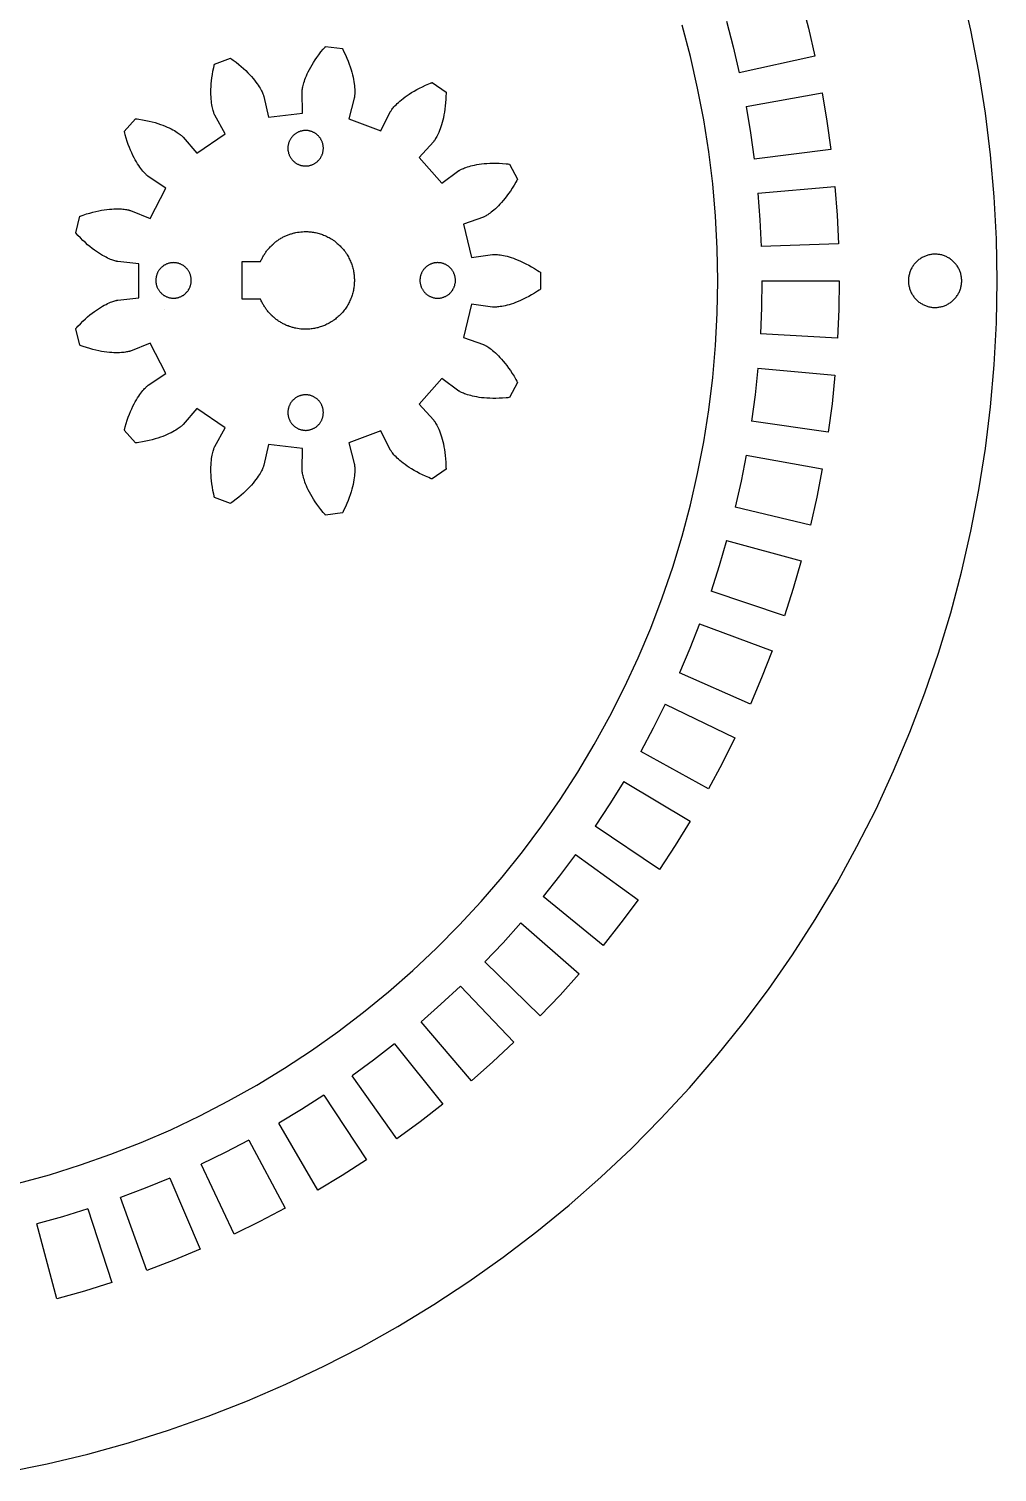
# Model space of a CAD drawing. Header units: millimetres. Extents: x -134 to 139, y -135 to 138.
# Drawn here: x 29.7 to 138.9, y -132.5 to 30.1 of the extents above; entities that cross this region are included whole.
import ezdxf

# ---------------------------------------------------------------- set-up
doc = ezdxf.new("R2010")
doc.units = ezdxf.units.MM
doc.layers.add('Layer 01', color=7, linetype='Continuous')

msp = doc.modelspace()

# ---------------------------------------------------------------- linework, layer by layer
at = {"layer": 'Layer 01'}
for points in [[(27.12, -132.55), (31.76, -131.61), (36.37, -130.51), (40.94, -129.25), (45.46, -127.83), (49.93, -126.26), (54.34, -124.53), (58.69, -122.65), (62.97, -120.62), (67.18, -118.45), (71.31, -116.12), (75.36, -113.66), (79.32, -111.06), (83.19, -108.32), (86.96, -105.45), (90.62, -102.45), (94.18, -99.32), (97.64, -96.08), (100.97, -92.71), (104.19, -89.23), (107.28, -85.65), (110.25, -81.95), (113.09, -78.16), (115.79, -74.27), (118.36, -70.29), (120.79, -66.22), (123.07, -62.07), (125.22, -57.84), (127.21, -53.54), (129.05, -49.17), (130.74, -44.75), (132.27, -40.26), (133.65, -35.73), (134.87, -31.15), (135.93, -26.53), (136.83, -21.88), (137.57, -17.2), (138.14, -12.5), (138.55, -7.78), (138.8, -3.05), (138.88, 1.69), (138.8, 6.43), (138.55, 11.16), (138.14, 15.88), (137.57, 20.58), (136.83, 25.26), (135.93, 29.92), (134.87, 34.53)], [(116.79, 33.27), (117.61, 30.14), (118.34, 26.99)], [(108.38, 30.94), (109.13, 28.04), (109.81, 25.13)], [(28.53, -100), (32.04, -99.03), (35.52, -97.94), (38.96, -96.73), (42.35, -95.4), (45.7, -93.96), (48.99, -92.4), (52.23, -90.72), (55.41, -88.94), (58.52, -87.04), (61.56, -85.04), (64.54, -82.93), (67.44, -80.72), (70.26, -78.42), (73, -76.01), (75.65, -73.52), (78.22, -70.93), (80.69, -68.25), (83.07, -65.49), (85.36, -62.65), (87.54, -59.73), (89.62, -56.74), (91.6, -53.68), (93.46, -50.55), (95.22, -47.35), (96.87, -44.1), (98.4, -40.79), (99.82, -37.44), (101.12, -34.03), (102.3, -30.58), (103.36, -27.1), (104.3, -23.57), (105.11, -20.02), (105.8, -16.44), (106.37, -12.84), (106.81, -9.22), (107.13, -5.59), (107.32, -1.95), (107.38, 1.69), (107.32, 5.34), (107.13, 8.98), (106.81, 12.61), (106.37, 16.22), (105.8, 19.82), (105.11, 23.4), (104.3, 26.96), (103.36, 30.48)], [(118.34, 26.99), (109.81, 25.13)], [(110.57, 21.32), (119.16, 22.88)], [(119.16, 22.88), (119.69, 19.69), (120.14, 16.49)], [(110.57, 21.32), (111.07, 18.37), (111.48, 15.4)], [(120.14, 16.49), (111.48, 15.4)], [(111.9, 11.55), (120.59, 12.33)], [(111.9, 11.55), (112.12, 8.56), (112.27, 5.57)], [(120.59, 12.33), (120.83, 9.1), (120.99, 5.87)], [(55.83, 3.85), (55.87, 3.95), (55.91, 4.04), (55.96, 4.13), (56, 4.22), (56.05, 4.31), (56.1, 4.4), (56.15, 4.49), (56.2, 4.58), (56.26, 4.67), (56.31, 4.76), (56.37, 4.85), (56.43, 4.93), (56.49, 5.02), (56.55, 5.1), (56.62, 5.18), (56.69, 5.26), (56.75, 5.34), (56.82, 5.42), (56.9, 5.5), (56.97, 5.57), (57.04, 5.65), (57.12, 5.72), (57.19, 5.79), (57.27, 5.86), (57.35, 5.93), (57.43, 6), (57.51, 6.07), (57.6, 6.13), (57.68, 6.19), (57.77, 6.25), (57.85, 6.31), (57.94, 6.37), (58.03, 6.42), (58.12, 6.48), (58.21, 6.53), (58.3, 6.58), (58.39, 6.63), (58.48, 6.67), (58.57, 6.72), (58.66, 6.76), (58.76, 6.8), (58.85, 6.84), (58.94, 6.87), (59.04, 6.91), (59.13, 6.94), (59.23, 6.97), (59.32, 7), (59.42, 7.03), (59.51, 7.06), (59.61, 7.08), (59.7, 7.1), (59.8, 7.12), (59.98, 7.16), (60.17, 7.19), (60.36, 7.21), (60.54, 7.22), (60.73, 7.23), (60.91, 7.24), (61.03, 7.23), (61.15, 7.23), (61.28, 7.22), (61.4, 7.21), (61.53, 7.2), (61.65, 7.18), (61.78, 7.17), (61.91, 7.14), (62.04, 7.12), (62.16, 7.09), (62.29, 7.06), (62.42, 7.02), (62.55, 6.99), (62.68, 6.94), (62.8, 6.9), (62.93, 6.85), (63.06, 6.8), (63.18, 6.74), (63.31, 6.68), (63.43, 6.62), (63.56, 6.56), (63.68, 6.49), (63.8, 6.41), (63.92, 6.34), (64.03, 6.26), (64.15, 6.18), (64.26, 6.09), (64.37, 6.01), (64.48, 5.91), (64.59, 5.82), (64.69, 5.72), (64.8, 5.62), (64.89, 5.52), (64.99, 5.42), (65.09, 5.31), (65.18, 5.2), (65.26, 5.09), (65.35, 4.98), (65.43, 4.86), (65.51, 4.75), (65.59, 4.63), (65.66, 4.51), (65.73, 4.38), (65.79, 4.26), (65.85, 4.14), (65.91, 4.01), (65.97, 3.89), (66.02, 3.76), (66.07, 3.63), (66.11, 3.51), (66.16, 3.38), (66.19, 3.25), (66.23, 3.12), (66.26, 2.99), (66.29, 2.86), (66.31, 2.74), (66.34, 2.61), (66.36, 2.48), (66.37, 2.36), (66.38, 2.23), (66.39, 2.1), (66.4, 1.98), (66.41, 1.86), (66.41, 1.74), (66.41, 1.61), (66.4, 1.49), (66.39, 1.37), (66.38, 1.24), (66.37, 1.12), (66.36, 0.99), (66.34, 0.86), (66.31, 0.73), (66.29, 0.61), (66.26, 0.48), (66.23, 0.35), (66.19, 0.22), (66.16, 0.09), (66.11, -0.03), (66.07, -0.16), (66.02, -0.29), (65.97, -0.42), (65.91, -0.54), (65.85, -0.67), (65.79, -0.79), (65.73, -0.91), (65.66, -1.03), (65.59, -1.16), (65.51, -1.27), (65.43, -1.39), (65.35, -1.51), (65.26, -1.62), (65.18, -1.73), (65.09, -1.84), (64.99, -1.95), (64.89, -2.05), (64.8, -2.15), (64.69, -2.25), (64.59, -2.35), (64.48, -2.44), (64.37, -2.53), (64.26, -2.62), (64.15, -2.71), (64.03, -2.79), (63.92, -2.87), (63.8, -2.94), (63.68, -3.02), (63.56, -3.08), (63.43, -3.15), (63.31, -3.21), (63.18, -3.27), (63.06, -3.33), (62.93, -3.38), (62.8, -3.43), (62.68, -3.47), (62.55, -3.51), (62.42, -3.55), (62.29, -3.59), (62.16, -3.62), (62.04, -3.65), (61.91, -3.67), (61.78, -3.69), (61.65, -3.71), (61.53, -3.73), (61.4, -3.74), (61.28, -3.75), (61.15, -3.76), (61.03, -3.76), (60.91, -3.76)], [(120.99, 5.87), (112.27, 5.57)], [(55.83, -0.38), (53.76, -0.38), (53.76, 3.87), (55.83, 3.87)], [(55.83, 3.87), (55.83, 3.85)], [(112.34, 1.69), (112.3, -1.31), (112.18, -4.3)], [(112.34, 1.69), (121.07, 1.69)], [(121.07, 1.69), (121.02, -1.54), (120.89, -4.78)], [(45.02, -1.51), (45.02, -1.51)], [(60.91, -3.76), (60.73, -3.76), (60.54, -3.75), (60.36, -3.74), (60.17, -3.71), (59.98, -3.69), (59.8, -3.65), (59.7, -3.63), (59.61, -3.61), (59.51, -3.58), (59.42, -3.56), (59.32, -3.53), (59.23, -3.5), (59.13, -3.47), (59.04, -3.44), (58.94, -3.4), (58.85, -3.37), (58.76, -3.33), (58.66, -3.29), (58.57, -3.24), (58.48, -3.2), (58.39, -3.15), (58.3, -3.11), (58.21, -3.06), (58.12, -3), (58.03, -2.95), (57.94, -2.9), (57.85, -2.84), (57.77, -2.78), (57.68, -2.72), (57.6, -2.66), (57.51, -2.59), (57.43, -2.53), (57.35, -2.46), (57.27, -2.39), (57.19, -2.32), (57.12, -2.25), (57.04, -2.18), (56.97, -2.1), (56.9, -2.03), (56.82, -1.95), (56.75, -1.87), (56.69, -1.79), (56.62, -1.71), (56.55, -1.63), (56.49, -1.54), (56.43, -1.46), (56.37, -1.37), (56.31, -1.29), (56.26, -1.2), (56.2, -1.11), (56.15, -1.02), (56.1, -0.93), (56.05, -0.84), (56, -0.75), (55.96, -0.66), (55.91, -0.57), (55.87, -0.47), (55.83, -0.38)], [(120.89, -4.78), (112.18, -4.3)], [(111.9, -8.17), (111.59, -11.15), (111.2, -14.12)], [(111.9, -8.17), (120.59, -8.95)], [(120.59, -8.95), (120.26, -12.17), (119.83, -15.37)], [(119.83, -15.37), (111.2, -14.12)], [(110.57, -17.94), (110, -20.88), (109.34, -23.81)], [(110.57, -17.94), (119.16, -19.5)], [(119.16, -19.5), (118.54, -22.68), (117.83, -25.83)], [(117.83, -25.83), (109.34, -23.81)], [(108.38, -27.56), (107.54, -30.44), (106.63, -33.29)], [(108.38, -27.56), (116.79, -29.88)], [(116.79, -29.88), (115.89, -32.99), (114.9, -36.07)], [(114.9, -36.07), (106.63, -33.29)], [(105.33, -36.95), (104.24, -39.74), (103.07, -42.5)], [(105.33, -36.95), (113.5, -40.01)], [(113.5, -40.01), (112.32, -43.03), (111.06, -46)], [(111.06, -46), (103.07, -42.5)], [(101.45, -46.02), (100.11, -48.7), (98.7, -51.35)], [(101.45, -46.02), (109.31, -49.81)], [(109.31, -49.81), (107.87, -52.7), (106.35, -55.55)], [(106.35, -55.55), (98.7, -51.35)], [(96.77, -54.71), (95.2, -57.26), (93.56, -59.77)], [(96.77, -54.71), (104.27, -59.18)], [(100.8, -64.64), (93.56, -59.77)], [(104.27, -59.18), (102.57, -61.94), (100.8, -64.64)], [(91.34, -62.94), (89.54, -65.34), (87.69, -67.69)], [(91.34, -62.94), (98.4, -68.07)], [(94.46, -73.2), (87.69, -67.69)], [(98.4, -68.07), (96.46, -70.66), (94.46, -73.2)], [(85.19, -70.66), (83.18, -72.89), (81.12, -75.06)], [(85.19, -70.66), (91.76, -76.4)], [(87.37, -81.15), (81.12, -75.06)], [(91.76, -76.4), (89.6, -78.8), (87.37, -81.15)], [(78.37, -77.79), (76.17, -79.83), (73.93, -81.81)], [(78.37, -77.79), (84.4, -84.1)], [(79.6, -88.44), (73.93, -81.81)], [(70.94, -84.28), (68.57, -86.11), (66.15, -87.89)], [(70.94, -84.28), (76.38, -91.1)], [(84.4, -84.1), (82.03, -86.3), (79.6, -88.44)], [(71.21, -95), (66.15, -87.89)], [(62.96, -90.08), (60.43, -91.69), (57.87, -93.24)], [(62.96, -90.08), (67.76, -97.36)], [(76.38, -91.1), (73.82, -93.08), (71.21, -95)], [(62.27, -100.78), (57.87, -93.24)], [(54.49, -95.14), (51.83, -96.52), (49.13, -97.83)], [(54.49, -95.14), (58.62, -102.82)], [(67.76, -97.36), (65.04, -99.11), (62.27, -100.78)], [(52.84, -105.73), (49.13, -97.83)], [(45.6, -99.42), (42.83, -100.56), (40.02, -101.62)], [(45.6, -99.42), (49.03, -107.44)], [(43.01, -109.82), (40.02, -101.62)], [(36.36, -102.89), (33.5, -103.77), (30.61, -104.58)], [(36.36, -102.89), (39.06, -111.19)], [(58.62, -102.82), (55.75, -104.32), (52.84, -105.73)], [(32.85, -113.02), (30.61, -104.58)], [(49.03, -107.44), (46.04, -108.68), (43.01, -109.82)], [(39.06, -111.19), (35.97, -112.14), (32.85, -113.02)]]:
    msp.add_lwpolyline(points, dxfattribs=at)
for points in [[(48.65, 16.06), (51.82, 18.25), (50.67, 20.35), (50.66, 20.37), (50.65, 20.4), (50.63, 20.44), (50.6, 20.5), (50.57, 20.58), (50.54, 20.66), (50.51, 20.77), (50.48, 20.89), (50.44, 21.02), (50.4, 21.18), (50.37, 21.34), (50.34, 21.53), (50.31, 21.73), (50.28, 21.94), (50.26, 22.17), (50.24, 22.42), (50.23, 22.68), (50.23, 22.96), (50.23, 23.26), (50.24, 23.57), (50.26, 23.89), (50.3, 24.23), (50.34, 24.58), (50.39, 24.95), (50.46, 25.33), (50.54, 25.72), (50.58, 25.92), (50.61, 26.02), (50.62, 26.08), (50.62, 26.09), (50.63, 26.09), (50.63, 26.1), (50.63, 26.1), (50.63, 26.1), (50.63, 26.1), (52.42, 26.78), (52.42, 26.78), (52.42, 26.78), (52.42, 26.78), (52.43, 26.78), (52.43, 26.77), (52.44, 26.77), (52.49, 26.74), (52.57, 26.68), (52.74, 26.55), (53.06, 26.31), (53.36, 26.07), (53.64, 25.83), (53.91, 25.6), (54.16, 25.37), (54.39, 25.14), (54.6, 24.91), (54.8, 24.7), (54.98, 24.49), (55.15, 24.28), (55.3, 24.09), (55.44, 23.9), (55.56, 23.72), (55.67, 23.55), (55.77, 23.39), (55.85, 23.24), (55.93, 23.11), (55.99, 22.98), (56.04, 22.87), (56.09, 22.77), (56.12, 22.68), (56.15, 22.61), (56.17, 22.55), (56.19, 22.5), (56.2, 22.47), (56.2, 22.45), (56.73, 20.12), (60.56, 20.58), (60.51, 22.97), (60.51, 22.99), (60.52, 23.03), (60.52, 23.07), (60.53, 23.14), (60.53, 23.22), (60.55, 23.31), (60.57, 23.42), (60.59, 23.54), (60.62, 23.68), (60.66, 23.83), (60.71, 23.99), (60.77, 24.17), (60.83, 24.36), (60.91, 24.56), (61, 24.78), (61.1, 25), (61.21, 25.24), (61.34, 25.49), (61.48, 25.75), (61.63, 26.02), (61.8, 26.29), (61.99, 26.58), (62.19, 26.87), (62.41, 27.17), (62.64, 27.48), (62.89, 27.79), (63.03, 27.95), (63.1, 28.02), (63.13, 28.06), (63.14, 28.07), (63.14, 28.08), (63.15, 28.08), (63.15, 28.08), (63.15, 28.08), (65.05, 27.85), (65.05, 27.85), (65.05, 27.85), (65.05, 27.85), (65.06, 27.85), (65.06, 27.84), (65.07, 27.83), (65.09, 27.78), (65.14, 27.69), (65.23, 27.5), (65.4, 27.14), (65.56, 26.79), (65.7, 26.45), (65.82, 26.11), (65.93, 25.79), (66.03, 25.48), (66.12, 25.19), (66.19, 24.9), (66.25, 24.63), (66.31, 24.37), (66.35, 24.13), (66.38, 23.9), (66.41, 23.68), (66.43, 23.48), (66.44, 23.3), (66.45, 23.12), (66.45, 22.97), (66.45, 22.83), (66.44, 22.7), (66.43, 22.59), (66.43, 22.5), (66.42, 22.42), (66.41, 22.36), (66.4, 22.31), (66.39, 22.28), (66.39, 22.26), (65.77, 19.95), (69.38, 18.58), (70.45, 20.72), (70.46, 20.74), (70.48, 20.76), (70.5, 20.81), (70.54, 20.86), (70.58, 20.92), (70.64, 21), (70.7, 21.09), (70.78, 21.18), (70.87, 21.29), (70.98, 21.41), (71.1, 21.53), (71.23, 21.66), (71.38, 21.8), (71.54, 21.94), (71.72, 22.09), (71.91, 22.25), (72.12, 22.41), (72.35, 22.57), (72.59, 22.73), (72.85, 22.9), (73.13, 23.06), (73.43, 23.23), (73.74, 23.39), (74.08, 23.56), (74.43, 23.72), (74.8, 23.88), (74.99, 23.95), (75.08, 23.99), (75.13, 24.01), (75.15, 24.02), (75.15, 24.02), (75.15, 24.02), (75.16, 24.02), (75.16, 24.02), (75.16, 24.02), (76.74, 22.93), (76.74, 22.93), (76.74, 22.93), (76.74, 22.93), (76.74, 22.92), (76.74, 22.92), (76.74, 22.9), (76.74, 22.85), (76.74, 22.75), (76.73, 22.54), (76.71, 22.14), (76.69, 21.75), (76.65, 21.39), (76.61, 21.03), (76.56, 20.7), (76.5, 20.38), (76.44, 20.07), (76.37, 19.79), (76.3, 19.52), (76.23, 19.27), (76.15, 19.03), (76.08, 18.81), (76, 18.61), (75.92, 18.42), (75.85, 18.25), (75.77, 18.1), (75.7, 17.96), (75.64, 17.83), (75.57, 17.73), (75.52, 17.63), (75.46, 17.55), (75.42, 17.49), (75.38, 17.44), (75.35, 17.4), (75.33, 17.37), (75.32, 17.36), (73.7, 15.6), (76.26, 12.71), (78.2, 14.11), (78.22, 14.12), (78.24, 14.13), (78.29, 14.16), (78.34, 14.19), (78.41, 14.23), (78.5, 14.27), (78.6, 14.31), (78.71, 14.36), (78.84, 14.42), (78.99, 14.47), (79.15, 14.52), (79.33, 14.58), (79.52, 14.63), (79.73, 14.68), (79.96, 14.73), (80.2, 14.78), (80.46, 14.82), (80.74, 14.86), (81.03, 14.89), (81.34, 14.92), (81.66, 14.93), (82, 14.94), (82.36, 14.94), (82.73, 14.93), (83.11, 14.91), (83.51, 14.88), (83.72, 14.86), (83.82, 14.85), (83.88, 14.84), (83.89, 14.84), (83.9, 14.84), (83.9, 14.84), (83.9, 14.84), (83.9, 14.84), (83.9, 14.84), (84.79, 13.14), (84.79, 13.14), (84.79, 13.14), (84.79, 13.14), (84.79, 13.14), (84.79, 13.13), (84.78, 13.12), (84.76, 13.07), (84.71, 12.98), (84.61, 12.8), (84.41, 12.45), (84.2, 12.12), (84, 11.81), (83.8, 11.52), (83.6, 11.25), (83.4, 10.99), (83.2, 10.75), (83.01, 10.53), (82.82, 10.32), (82.64, 10.13), (82.47, 9.96), (82.3, 9.8), (82.13, 9.66), (81.98, 9.53), (81.83, 9.41), (81.7, 9.31), (81.57, 9.22), (81.45, 9.14), (81.35, 9.07), (81.25, 9.02), (81.17, 8.97), (81.1, 8.94), (81.04, 8.91), (81, 8.89), (80.97, 8.87), (80.95, 8.87), (78.7, 8.06), (79.62, 4.32), (81.99, 4.65), (82.01, 4.65), (82.04, 4.65), (82.09, 4.66), (82.15, 4.66), (82.23, 4.66), (82.33, 4.66), (82.44, 4.65), (82.56, 4.64), (82.7, 4.63), (82.85, 4.6), (83.02, 4.58), (83.21, 4.54), (83.4, 4.5), (83.62, 4.45), (83.84, 4.39), (84.08, 4.31), (84.33, 4.23), (84.59, 4.14), (84.86, 4.03), (85.15, 3.91), (85.44, 3.77), (85.75, 3.62), (86.06, 3.46), (86.38, 3.28), (86.72, 3.08), (87.06, 2.87), (87.23, 2.75), (87.31, 2.69), (87.36, 2.67), (87.37, 2.66), (87.37, 2.65), (87.38, 2.65), (87.38, 2.65), (87.38, 2.65), (87.38, 2.65), (87.38, 0.73), (87.38, 0.73), (87.38, 0.73), (87.38, 0.73), (87.37, 0.73), (87.37, 0.72), (87.36, 0.72), (87.31, 0.69), (87.23, 0.63), (87.06, 0.51), (86.72, 0.3), (86.38, 0.1), (86.06, -0.08), (85.75, -0.24), (85.44, -0.39), (85.15, -0.53), (84.86, -0.65), (84.59, -0.75), (84.33, -0.85), (84.08, -0.93), (83.84, -1), (83.62, -1.07), (83.4, -1.12), (83.21, -1.16), (83.02, -1.2), (82.85, -1.22), (82.7, -1.24), (82.56, -1.26), (82.44, -1.27), (82.33, -1.27), (82.23, -1.28), (82.15, -1.28), (82.09, -1.27), (82.04, -1.27), (82.01, -1.27), (81.99, -1.27), (79.62, -0.93), (78.7, -4.68), (80.95, -5.49), (80.97, -5.49), (81, -5.51), (81.04, -5.53), (81.1, -5.55), (81.17, -5.59), (81.25, -5.64), (81.35, -5.69), (81.45, -5.76), (81.57, -5.84), (81.7, -5.93), (81.83, -6.03), (81.98, -6.15), (82.13, -6.28), (82.3, -6.42), (82.47, -6.58), (82.64, -6.75), (82.82, -6.94), (83.01, -7.15), (83.2, -7.37), (83.4, -7.61), (83.6, -7.87), (83.8, -8.14), (84, -8.43), (84.2, -8.74), (84.41, -9.07), (84.61, -9.42), (84.71, -9.6), (84.76, -9.69), (84.78, -9.74), (84.79, -9.75), (84.79, -9.76), (84.79, -9.76), (84.79, -9.76), (84.79, -9.76), (84.79, -9.76), (83.9, -11.46), (83.9, -11.46), (83.9, -11.46), (83.9, -11.46), (83.9, -11.46), (83.89, -11.46), (83.88, -11.46), (83.82, -11.47), (83.72, -11.48), (83.51, -11.5), (83.11, -11.53), (82.73, -11.55), (82.36, -11.56), (82, -11.56), (81.66, -11.55), (81.34, -11.53), (81.03, -11.51), (80.74, -11.48), (80.46, -11.44), (80.2, -11.4), (79.96, -11.35), (79.73, -11.3), (79.52, -11.25), (79.33, -11.2), (79.15, -11.14), (78.99, -11.09), (78.84, -11.03), (78.71, -10.98), (78.6, -10.93), (78.5, -10.89), (78.41, -10.85), (78.34, -10.81), (78.29, -10.78), (78.24, -10.75), (78.22, -10.74), (78.2, -10.73), (76.26, -9.33), (73.7, -12.22), (75.32, -13.98), (75.33, -13.99), (75.35, -14.02), (75.38, -14.05), (75.42, -14.11), (75.46, -14.17), (75.52, -14.25), (75.57, -14.34), (75.64, -14.45), (75.7, -14.58), (75.77, -14.71), (75.85, -14.87), (75.92, -15.04), (76, -15.23), (76.08, -15.43), (76.15, -15.65), (76.23, -15.88), (76.3, -16.14), (76.37, -16.41), (76.44, -16.69), (76.5, -17), (76.56, -17.31), (76.61, -17.65), (76.65, -18), (76.69, -18.37), (76.71, -18.76), (76.73, -19.16), (76.73, -19.36), (76.74, -19.47), (76.74, -19.52), (76.74, -19.54), (76.74, -19.54), (76.74, -19.55), (76.74, -19.55), (76.74, -19.55), (76.74, -19.55), (75.16, -20.64), (75.16, -20.64), (75.16, -20.64), (75.15, -20.64), (75.15, -20.64), (75.15, -20.63), (75.13, -20.63), (75.08, -20.61), (74.99, -20.57), (74.79, -20.49), (74.43, -20.34), (74.08, -20.18), (73.74, -20.01), (73.43, -19.85), (73.13, -19.68), (72.85, -19.51), (72.59, -19.35), (72.35, -19.18), (72.12, -19.02), (71.91, -18.86), (71.72, -18.71), (71.54, -18.56), (71.38, -18.42), (71.23, -18.28), (71.1, -18.15), (70.98, -18.02), (70.87, -17.91), (70.78, -17.8), (70.7, -17.71), (70.64, -17.62), (70.58, -17.54), (70.54, -17.48), (70.5, -17.42), (70.48, -17.38), (70.46, -17.35), (70.45, -17.34), (69.38, -15.2), (65.77, -16.57), (66.39, -18.88), (66.39, -18.9), (66.4, -18.93), (66.41, -18.98), (66.42, -19.04), (66.43, -19.12), (66.43, -19.21), (66.44, -19.32), (66.45, -19.45), (66.45, -19.59), (66.45, -19.74), (66.44, -19.91), (66.43, -20.1), (66.41, -20.3), (66.38, -20.52), (66.35, -20.75), (66.31, -20.99), (66.25, -21.25), (66.19, -21.52), (66.12, -21.8), (66.03, -22.1), (65.93, -22.41), (65.82, -22.73), (65.7, -23.06), (65.56, -23.41), (65.4, -23.76), (65.23, -24.12), (65.14, -24.31), (65.09, -24.4), (65.07, -24.45), (65.06, -24.46), (65.06, -24.46), (65.05, -24.47), (65.05, -24.47), (65.05, -24.47), (65.05, -24.47), (63.15, -24.7), (63.15, -24.7), (63.15, -24.7), (63.15, -24.7), (63.14, -24.7), (63.14, -24.69), (63.13, -24.68), (63.1, -24.64), (63.03, -24.56), (62.89, -24.41), (62.64, -24.09), (62.4, -23.79), (62.19, -23.49), (61.99, -23.2), (61.8, -22.91), (61.63, -22.64), (61.48, -22.37), (61.34, -22.11), (61.21, -21.86), (61.1, -21.62), (61, -21.4), (60.91, -21.18), (60.83, -20.98), (60.77, -20.79), (60.71, -20.61), (60.66, -20.44), (60.62, -20.29), (60.59, -20.16), (60.57, -20.03), (60.55, -19.93), (60.53, -19.83), (60.52, -19.75), (60.52, -19.69), (60.52, -19.64), (60.51, -19.61), (60.51, -19.59), (60.56, -17.2), (56.73, -16.74), (56.2, -19.07), (56.2, -19.09), (56.19, -19.12), (56.17, -19.16), (56.15, -19.22), (56.12, -19.3), (56.09, -19.39), (56.04, -19.49), (55.99, -19.6), (55.93, -19.72), (55.85, -19.86), (55.77, -20.01), (55.67, -20.17), (55.56, -20.34), (55.44, -20.52), (55.3, -20.7), (55.15, -20.9), (54.98, -21.1), (54.8, -21.32), (54.6, -21.53), (54.39, -21.76), (54.16, -21.98), (53.91, -22.22), (53.64, -22.45), (53.36, -22.69), (53.06, -22.93), (52.74, -23.17), (52.57, -23.29), (52.49, -23.35), (52.44, -23.38), (52.43, -23.39), (52.43, -23.4), (52.42, -23.4), (52.42, -23.4), (52.42, -23.4), (52.42, -23.4), (50.63, -22.72), (50.63, -22.72), (50.63, -22.72), (50.63, -22.72), (50.62, -22.71), (50.62, -22.71), (50.62, -22.69), (50.61, -22.64), (50.58, -22.54), (50.54, -22.34), (50.46, -21.95), (50.39, -21.57), (50.34, -21.2), (50.3, -20.85), (50.26, -20.51), (50.24, -20.18), (50.23, -19.88), (50.23, -19.58), (50.23, -19.3), (50.24, -19.04), (50.26, -18.79), (50.28, -18.56), (50.31, -18.35), (50.34, -18.15), (50.37, -17.96), (50.4, -17.79), (50.44, -17.64), (50.48, -17.51), (50.51, -17.39), (50.54, -17.28), (50.57, -17.19), (50.6, -17.12), (50.63, -17.06), (50.65, -17.02), (50.66, -16.99), (50.67, -16.97), (51.82, -14.87), (48.65, -12.68), (47.09, -14.5), (47.08, -14.52), (47.06, -14.54), (47.02, -14.57), (46.98, -14.62), (46.92, -14.67), (46.85, -14.73), (46.76, -14.8), (46.66, -14.87), (46.55, -14.96), (46.42, -15.04), (46.27, -15.13), (46.11, -15.23), (45.94, -15.33), (45.74, -15.43), (45.53, -15.53), (45.31, -15.64), (45.07, -15.74), (44.81, -15.84), (44.53, -15.94), (44.24, -16.04), (43.93, -16.13), (43.6, -16.23), (43.26, -16.31), (42.89, -16.39), (42.52, -16.46), (42.12, -16.53), (41.92, -16.56), (41.81, -16.57), (41.76, -16.58), (41.75, -16.58), (41.74, -16.58), (41.74, -16.58), (41.73, -16.58), (41.73, -16.58), (40.46, -15.14), (40.46, -15.14), (40.46, -15.14), (40.46, -15.14), (40.46, -15.14), (40.46, -15.13), (40.47, -15.12), (40.48, -15.07), (40.51, -14.97), (40.56, -14.77), (40.67, -14.38), (40.79, -14.01), (40.91, -13.66), (41.04, -13.33), (41.17, -13.02), (41.3, -12.72), (41.43, -12.44), (41.57, -12.18), (41.7, -11.94), (41.83, -11.71), (41.96, -11.5), (42.09, -11.3), (42.21, -11.12), (42.33, -10.96), (42.44, -10.81), (42.55, -10.68), (42.65, -10.56), (42.75, -10.46), (42.84, -10.37), (42.91, -10.29), (42.98, -10.23), (43.04, -10.17), (43.09, -10.13), (43.13, -10.1), (43.15, -10.08), (43.17, -10.07), (45.16, -8.75), (43.37, -5.34), (41.15, -6.23), (41.13, -6.23), (41.1, -6.24), (41.06, -6.26), (40.99, -6.27), (40.92, -6.29), (40.83, -6.31), (40.72, -6.33), (40.59, -6.35), (40.45, -6.37), (40.3, -6.39), (40.13, -6.4), (39.94, -6.41), (39.74, -6.42), (39.52, -6.42), (39.29, -6.41), (39.04, -6.4), (38.78, -6.38), (38.51, -6.35), (38.21, -6.31), (37.91, -6.26), (37.59, -6.2), (37.26, -6.13), (36.91, -6.04), (36.56, -5.95), (36.19, -5.83), (35.81, -5.71), (35.61, -5.64), (35.51, -5.6), (35.46, -5.58), (35.45, -5.58), (35.44, -5.58), (35.44, -5.58), (35.44, -5.58), (35.44, -5.58), (34.98, -3.71), (34.98, -3.71), (34.98, -3.71), (34.98, -3.71), (34.98, -3.71), (34.99, -3.7), (35, -3.69), (35.03, -3.65), (35.1, -3.58), (35.24, -3.42), (35.52, -3.14), (35.8, -2.86), (36.07, -2.61), (36.33, -2.38), (36.59, -2.16), (36.85, -1.96), (37.1, -1.77), (37.33, -1.6), (37.57, -1.45), (37.79, -1.31), (38, -1.18), (38.21, -1.07), (38.4, -0.97), (38.58, -0.88), (38.75, -0.8), (38.91, -0.73), (39.05, -0.68), (39.18, -0.63), (39.3, -0.59), (39.41, -0.56), (39.5, -0.53), (39.57, -0.51), (39.64, -0.5), (39.68, -0.49), (39.72, -0.48), (39.73, -0.48), (42.11, -0.24), (42.11, 3.62), (39.73, 3.86), (39.72, 3.87), (39.68, 3.87), (39.64, 3.88), (39.57, 3.89), (39.5, 3.91), (39.41, 3.94), (39.3, 3.97), (39.18, 4.01), (39.05, 4.06), (38.91, 4.11), (38.75, 4.18), (38.58, 4.26), (38.4, 4.35), (38.21, 4.45), (38, 4.56), (37.79, 4.69), (37.57, 4.83), (37.34, 4.98), (37.1, 5.15), (36.85, 5.34), (36.59, 5.54), (36.33, 5.76), (36.07, 5.99), (35.8, 6.25), (35.52, 6.52), (35.24, 6.81), (35.1, 6.96), (35.03, 7.04), (35, 7.07), (34.99, 7.08), (34.98, 7.09), (34.98, 7.09), (34.98, 7.09), (34.98, 7.09), (34.98, 7.09), (35.44, 8.96), (35.44, 8.96), (35.44, 8.96), (35.44, 8.96), (35.44, 8.96), (35.45, 8.96), (35.46, 8.97), (35.51, 8.98), (35.61, 9.02), (35.81, 9.09), (36.19, 9.22), (36.56, 9.33), (36.91, 9.43), (37.26, 9.51), (37.59, 9.58), (37.91, 9.64), (38.21, 9.69), (38.51, 9.73), (38.78, 9.76), (39.04, 9.78), (39.29, 9.8), (39.52, 9.8), (39.74, 9.8), (39.94, 9.8), (40.13, 9.79), (40.3, 9.77), (40.46, 9.75), (40.59, 9.74), (40.72, 9.72), (40.83, 9.69), (40.92, 9.67), (40.99, 9.66), (41.06, 9.64), (41.1, 9.62), (41.13, 9.61), (41.15, 9.61), (43.37, 8.72), (45.16, 12.13), (43.17, 13.46), (43.15, 13.47), (43.13, 13.49), (43.09, 13.52), (43.04, 13.56), (42.98, 13.61), (42.91, 13.67), (42.84, 13.75), (42.75, 13.84), (42.65, 13.94), (42.55, 14.06), (42.44, 14.19), (42.33, 14.34), (42.21, 14.5), (42.09, 14.68), (41.96, 14.88), (41.83, 15.09), (41.7, 15.32), (41.57, 15.56), (41.43, 15.82), (41.3, 16.1), (41.17, 16.4), (41.04, 16.71), (40.91, 17.05), (40.79, 17.4), (40.67, 17.76), (40.56, 18.15), (40.51, 18.35), (40.48, 18.45), (40.47, 18.5), (40.46, 18.51), (40.46, 18.52), (40.46, 18.52), (40.46, 18.52), (40.46, 18.53), (40.46, 18.53), (41.73, 19.96), (41.73, 19.96), (41.73, 19.96), (41.74, 19.96), (41.74, 19.96), (41.75, 19.96), (41.76, 19.96), (41.81, 19.95), (41.92, 19.94), (42.12, 19.91), (42.52, 19.84), (42.89, 19.77), (43.26, 19.69), (43.6, 19.61), (43.93, 19.52), (44.24, 19.42), (44.53, 19.32), (44.81, 19.22), (45.07, 19.12), (45.31, 19.02), (45.53, 18.91), (45.74, 18.81), (45.94, 18.71), (46.11, 18.61), (46.27, 18.52), (46.42, 18.42), (46.55, 18.34), (46.66, 18.26), (46.76, 18.18), (46.85, 18.11), (46.92, 18.05), (46.98, 18), (47.02, 17.96), (47.06, 17.92), (47.08, 17.9), (47.09, 17.88)], [(62.91, 16.63), (62.91, 16.7), (62.9, 16.77), (62.9, 16.84), (62.89, 16.9), (62.88, 16.97), (62.86, 17.04), (62.85, 17.11), (62.83, 17.18), (62.81, 17.24), (62.79, 17.31), (62.76, 17.37), (62.74, 17.44), (62.71, 17.5), (62.67, 17.56), (62.64, 17.62), (62.61, 17.68), (62.57, 17.74), (62.53, 17.8), (62.49, 17.85), (62.44, 17.91), (62.4, 17.96), (62.35, 18.01), (62.3, 18.06), (62.25, 18.11), (62.2, 18.15), (62.15, 18.2), (62.09, 18.24), (62.03, 18.28), (61.98, 18.32), (61.92, 18.35), (61.86, 18.39), (61.79, 18.42), (61.73, 18.45), (61.67, 18.48), (61.6, 18.5), (61.54, 18.53), (61.47, 18.55), (61.4, 18.56), (61.34, 18.58), (61.27, 18.59), (61.2, 18.61), (61.13, 18.62), (61.06, 18.62), (60.99, 18.63), (60.92, 18.63), (60.85, 18.63), (60.78, 18.62), (60.72, 18.62), (60.65, 18.61), (60.58, 18.6), (60.51, 18.59), (60.44, 18.57), (60.37, 18.56), (60.31, 18.54), (60.24, 18.51), (60.18, 18.49), (60.11, 18.46), (60.05, 18.44), (59.99, 18.4), (59.93, 18.37), (59.87, 18.34), (59.81, 18.3), (59.75, 18.26), (59.69, 18.22), (59.64, 18.18), (59.59, 18.13), (59.54, 18.08), (59.49, 18.04), (59.44, 17.99), (59.39, 17.93), (59.35, 17.88), (59.3, 17.83), (59.26, 17.77), (59.23, 17.71), (59.19, 17.65), (59.15, 17.59), (59.12, 17.53), (59.09, 17.47), (59.06, 17.41), (59.04, 17.34), (59.01, 17.28), (58.99, 17.21), (58.97, 17.14), (58.96, 17.08), (58.94, 17.01), (58.93, 16.94), (58.92, 16.87), (58.91, 16.8), (58.91, 16.73), (58.91, 16.66), (58.91, 16.59), (58.91, 16.52), (58.91, 16.45), (58.92, 16.39), (58.93, 16.32), (58.94, 16.25), (58.96, 16.18), (58.97, 16.11), (58.99, 16.05), (59.01, 15.98), (59.04, 15.92), (59.06, 15.85), (59.09, 15.79), (59.12, 15.72), (59.15, 15.66), (59.19, 15.6), (59.23, 15.54), (59.26, 15.49), (59.3, 15.43), (59.35, 15.38), (59.39, 15.32), (59.44, 15.27), (59.49, 15.22), (59.54, 15.17), (59.59, 15.12), (59.64, 15.08), (59.69, 15.04), (59.75, 15), (59.81, 14.96), (59.87, 14.92), (59.93, 14.88), (59.99, 14.85), (60.05, 14.82), (60.11, 14.79), (60.18, 14.77), (60.24, 14.74), (60.31, 14.72), (60.37, 14.7), (60.44, 14.68), (60.51, 14.67), (60.58, 14.66), (60.65, 14.64), (60.72, 14.64), (60.78, 14.63), (60.85, 14.63), (60.92, 14.63), (60.99, 14.63), (61.06, 14.63), (61.13, 14.64), (61.2, 14.65), (61.27, 14.66), (61.34, 14.67), (61.4, 14.69), (61.47, 14.71), (61.54, 14.73), (61.6, 14.75), (61.67, 14.78), (61.73, 14.81), (61.79, 14.84), (61.86, 14.87), (61.92, 14.9), (61.98, 14.94), (62.03, 14.98), (62.09, 15.02), (62.15, 15.06), (62.2, 15.1), (62.25, 15.15), (62.3, 15.2), (62.35, 15.24), (62.4, 15.3), (62.44, 15.35), (62.49, 15.4), (62.53, 15.46), (62.57, 15.52), (62.61, 15.57), (62.64, 15.63), (62.67, 15.69), (62.71, 15.76), (62.74, 15.82), (62.76, 15.88), (62.79, 15.95), (62.81, 16.01), (62.83, 16.08), (62.85, 16.15), (62.86, 16.21), (62.88, 16.28), (62.89, 16.35), (62.9, 16.42), (62.9, 16.49), (62.91, 16.56)], [(46.01, 3.74), (45.94, 3.73), (45.88, 3.73), (45.81, 3.72), (45.74, 3.72), (45.67, 3.71), (45.6, 3.69), (45.53, 3.68), (45.47, 3.66), (45.4, 3.64), (45.33, 3.62), (45.27, 3.59), (45.2, 3.56), (45.14, 3.54), (45.08, 3.5), (45.02, 3.47), (44.96, 3.44), (44.9, 3.4), (44.84, 3.36), (44.79, 3.32), (44.73, 3.27), (44.68, 3.23), (44.63, 3.18), (44.58, 3.13), (44.53, 3.08), (44.49, 3.03), (44.44, 2.97), (44.4, 2.92), (44.36, 2.86), (44.32, 2.81), (44.29, 2.75), (44.25, 2.69), (44.22, 2.62), (44.19, 2.56), (44.16, 2.5), (44.14, 2.43), (44.12, 2.37), (44.1, 2.3), (44.08, 2.23), (44.06, 2.17), (44.05, 2.1), (44.04, 2.03), (44.03, 1.96), (44.02, 1.89), (44.02, 1.82), (44.01, 1.75), (44.01, 1.68), (44.02, 1.61), (44.02, 1.55), (44.03, 1.48), (44.04, 1.41), (44.05, 1.34), (44.07, 1.27), (44.09, 1.2), (44.11, 1.14), (44.13, 1.07), (44.15, 1.01), (44.18, 0.94), (44.21, 0.88), (44.24, 0.82), (44.27, 0.76), (44.31, 0.7), (44.34, 0.64), (44.38, 0.58), (44.42, 0.52), (44.47, 0.47), (44.51, 0.42), (44.56, 0.37), (44.61, 0.32), (44.66, 0.27), (44.71, 0.22), (44.76, 0.18), (44.82, 0.13), (44.87, 0.09), (44.93, 0.05), (44.99, 0.02), (45.05, -0.02), (45.11, -0.05), (45.17, -0.08), (45.24, -0.11), (45.3, -0.13), (45.37, -0.16), (45.43, -0.18), (45.5, -0.2), (45.57, -0.21), (45.63, -0.23), (45.7, -0.24), (45.77, -0.25), (45.84, -0.26), (45.91, -0.26), (45.98, -0.26), (46.05, -0.26), (46.12, -0.26), (46.19, -0.26), (46.26, -0.25), (46.33, -0.24), (46.39, -0.23), (46.46, -0.21), (46.53, -0.2), (46.6, -0.18), (46.66, -0.16), (46.73, -0.13), (46.79, -0.11), (46.86, -0.08), (46.92, -0.05), (46.98, -0.02), (47.04, 0.02), (47.1, 0.05), (47.16, 0.09), (47.21, 0.13), (47.27, 0.18), (47.32, 0.22), (47.37, 0.27), (47.42, 0.32), (47.47, 0.37), (47.52, 0.42), (47.56, 0.47), (47.61, 0.52), (47.65, 0.58), (47.69, 0.64), (47.72, 0.7), (47.76, 0.76), (47.79, 0.82), (47.82, 0.88), (47.85, 0.94), (47.88, 1.01), (47.9, 1.07), (47.92, 1.14), (47.94, 1.2), (47.96, 1.27), (47.97, 1.34), (47.99, 1.41), (48, 1.48), (48.01, 1.55), (48.01, 1.61), (48.01, 1.68), (48.01, 1.75), (48.01, 1.82), (48.01, 1.89), (48, 1.96), (47.99, 2.03), (47.98, 2.1), (47.97, 2.17), (47.95, 2.23), (47.93, 2.3), (47.91, 2.37), (47.89, 2.43), (47.86, 2.5), (47.84, 2.56), (47.81, 2.62), (47.77, 2.69), (47.74, 2.75), (47.7, 2.81), (47.67, 2.86), (47.63, 2.92), (47.58, 2.97), (47.54, 3.03), (47.49, 3.08), (47.45, 3.13), (47.4, 3.18), (47.35, 3.23), (47.29, 3.27), (47.24, 3.32), (47.18, 3.36), (47.13, 3.4), (47.07, 3.44), (47.01, 3.47), (46.95, 3.5), (46.89, 3.54), (46.82, 3.56), (46.76, 3.59), (46.69, 3.62), (46.63, 3.64), (46.56, 3.66), (46.5, 3.68), (46.43, 3.69), (46.36, 3.71), (46.29, 3.72), (46.22, 3.72), (46.15, 3.73), (46.08, 3.73)], [(75.8, -0.26), (75.87, -0.26), (75.94, -0.26), (76.01, -0.25), (76.08, -0.25), (76.14, -0.23), (76.21, -0.22), (76.28, -0.21), (76.35, -0.19), (76.41, -0.17), (76.48, -0.14), (76.54, -0.12), (76.61, -0.09), (76.67, -0.06), (76.73, -0.03), (76.79, 0), (76.85, 0.04), (76.91, 0.07), (76.97, 0.11), (77.02, 0.16), (77.08, 0.2), (77.13, 0.24), (77.18, 0.29), (77.23, 0.34), (77.28, 0.39), (77.32, 0.44), (77.37, 0.5), (77.41, 0.55), (77.45, 0.61), (77.49, 0.67), (77.52, 0.73), (77.56, 0.79), (77.59, 0.85), (77.62, 0.91), (77.65, 0.97), (77.67, 1.04), (77.7, 1.1), (77.72, 1.17), (77.74, 1.24), (77.75, 1.31), (77.77, 1.37), (77.78, 1.44), (77.79, 1.51), (77.79, 1.58), (77.8, 1.65), (77.8, 1.72), (77.8, 1.79), (77.79, 1.86), (77.79, 1.93), (77.78, 2), (77.77, 2.06), (77.76, 2.13), (77.74, 2.2), (77.73, 2.27), (77.71, 2.33), (77.69, 2.4), (77.66, 2.46), (77.63, 2.53), (77.61, 2.59), (77.58, 2.65), (77.54, 2.72), (77.51, 2.78), (77.47, 2.83), (77.43, 2.89), (77.39, 2.95), (77.35, 3), (77.3, 3.05), (77.26, 3.11), (77.21, 3.16), (77.16, 3.2), (77.1, 3.25), (77.05, 3.29), (77, 3.34), (76.94, 3.38), (76.88, 3.42), (76.82, 3.45), (76.76, 3.49), (76.7, 3.52), (76.64, 3.55), (76.58, 3.58), (76.51, 3.6), (76.45, 3.63), (76.38, 3.65), (76.31, 3.67), (76.25, 3.69), (76.18, 3.7), (76.11, 3.71), (76.04, 3.72), (75.97, 3.73), (75.9, 3.73), (75.83, 3.74), (75.76, 3.74), (75.69, 3.73), (75.63, 3.73), (75.56, 3.72), (75.49, 3.71), (75.42, 3.7), (75.35, 3.69), (75.28, 3.67), (75.22, 3.65), (75.15, 3.63), (75.09, 3.6), (75.02, 3.58), (74.96, 3.55), (74.9, 3.52), (74.83, 3.49), (74.77, 3.45), (74.71, 3.42), (74.66, 3.38), (74.6, 3.34), (74.55, 3.29), (74.49, 3.25), (74.44, 3.2), (74.39, 3.16), (74.34, 3.11), (74.3, 3.05), (74.25, 3), (74.21, 2.95), (74.17, 2.89), (74.13, 2.83), (74.09, 2.78), (74.06, 2.72), (74.02, 2.65), (73.99, 2.59), (73.96, 2.53), (73.94, 2.46), (73.91, 2.4), (73.89, 2.33), (73.87, 2.27), (73.85, 2.2), (73.84, 2.13), (73.83, 2.06), (73.82, 2), (73.81, 1.93), (73.8, 1.86), (73.8, 1.79), (73.8, 1.72), (73.8, 1.65), (73.8, 1.58), (73.81, 1.51), (73.82, 1.44), (73.83, 1.37), (73.85, 1.31), (73.86, 1.24), (73.88, 1.17), (73.9, 1.1), (73.92, 1.04), (73.95, 0.97), (73.98, 0.91), (74.01, 0.85), (74.04, 0.79), (74.07, 0.73), (74.11, 0.67), (74.15, 0.61), (74.19, 0.55), (74.23, 0.5), (74.27, 0.44), (74.32, 0.39), (74.37, 0.34), (74.42, 0.29), (74.47, 0.24), (74.52, 0.2), (74.57, 0.16), (74.63, 0.11), (74.69, 0.07), (74.74, 0.04), (74.8, 0), (74.86, -0.03), (74.93, -0.06), (74.99, -0.09), (75.05, -0.12), (75.12, -0.14), (75.18, -0.17), (75.25, -0.19), (75.32, -0.21), (75.39, -0.22), (75.45, -0.23), (75.52, -0.25), (75.59, -0.25), (75.66, -0.26), (75.73, -0.26)], [(134.88, 1.69), (134.88, 1.8), (134.87, 1.9), (134.86, 2), (134.85, 2.11), (134.83, 2.21), (134.82, 2.31), (134.79, 2.41), (134.77, 2.51), (134.73, 2.61), (134.7, 2.71), (134.66, 2.81), (134.62, 2.9), (134.58, 3), (134.53, 3.09), (134.48, 3.18), (134.43, 3.27), (134.37, 3.36), (134.31, 3.45), (134.25, 3.53), (134.19, 3.61), (134.12, 3.69), (134.05, 3.77), (133.97, 3.84), (133.9, 3.91), (133.82, 3.98), (133.74, 4.05), (133.66, 4.11), (133.57, 4.17), (133.48, 4.23), (133.4, 4.28), (133.3, 4.33), (133.21, 4.38), (133.12, 4.42), (133.02, 4.47), (132.93, 4.5), (132.83, 4.54), (132.73, 4.57), (132.63, 4.6), (132.53, 4.62), (132.42, 4.64), (132.32, 4.66), (132.22, 4.67), (132.11, 4.68), (132.01, 4.69), (131.91, 4.69), (131.8, 4.69), (131.7, 4.69), (131.59, 4.68), (131.49, 4.67), (131.39, 4.65), (131.29, 4.63), (131.18, 4.61), (131.08, 4.58), (130.98, 4.55), (130.88, 4.52), (130.79, 4.48), (130.69, 4.44), (130.6, 4.4), (130.5, 4.36), (130.41, 4.31), (130.32, 4.25), (130.23, 4.2), (130.15, 4.14), (130.06, 4.08), (129.98, 4.01), (129.9, 3.95), (129.82, 3.88), (129.75, 3.8), (129.68, 3.73), (129.61, 3.65), (129.54, 3.57), (129.48, 3.49), (129.42, 3.4), (129.36, 3.32), (129.3, 3.23), (129.25, 3.14), (129.2, 3.05), (129.16, 2.95), (129.12, 2.86), (129.08, 2.76), (129.04, 2.66), (129.01, 2.56), (128.98, 2.46), (128.96, 2.36), (128.93, 2.26), (128.92, 2.16), (128.9, 2.05), (128.89, 1.95), (128.88, 1.85), (128.88, 1.74), (128.88, 1.64), (128.88, 1.53), (128.89, 1.43), (128.9, 1.33), (128.92, 1.22), (128.93, 1.12), (128.96, 1.02), (128.98, 0.92), (129.01, 0.82), (129.04, 0.72), (129.08, 0.62), (129.12, 0.52), (129.16, 0.43), (129.2, 0.34), (129.25, 0.24), (129.3, 0.15), (129.36, 0.07), (129.42, -0.02), (129.48, -0.11), (129.54, -0.19), (129.61, -0.27), (129.68, -0.35), (129.75, -0.42), (129.82, -0.49), (129.9, -0.56), (129.98, -0.63), (130.06, -0.7), (130.15, -0.76), (130.23, -0.82), (130.32, -0.87), (130.41, -0.92), (130.5, -0.97), (130.6, -1.02), (130.69, -1.06), (130.79, -1.1), (130.88, -1.14), (130.98, -1.17), (131.08, -1.2), (131.18, -1.23), (131.29, -1.25), (131.39, -1.27), (131.49, -1.28), (131.59, -1.3), (131.7, -1.3), (131.8, -1.31), (131.91, -1.31), (132.01, -1.31), (132.11, -1.3), (132.22, -1.29), (132.32, -1.28), (132.42, -1.26), (132.53, -1.24), (132.63, -1.21), (132.73, -1.19), (132.83, -1.16), (132.93, -1.12), (133.02, -1.08), (133.12, -1.04), (133.21, -1), (133.3, -0.95), (133.4, -0.9), (133.48, -0.84), (133.57, -0.79), (133.66, -0.73), (133.74, -0.66), (133.82, -0.6), (133.9, -0.53), (133.97, -0.46), (134.05, -0.38), (134.12, -0.31), (134.19, -0.23), (134.25, -0.15), (134.31, -0.06), (134.37, 0.02), (134.43, 0.11), (134.48, 0.2), (134.53, 0.29), (134.58, 0.38), (134.62, 0.48), (134.66, 0.57), (134.7, 0.67), (134.73, 0.77), (134.77, 0.87), (134.79, 0.97), (134.82, 1.07), (134.83, 1.17), (134.85, 1.28), (134.86, 1.38), (134.87, 1.48), (134.88, 1.59)], [(58.91, -13.16), (58.91, -13.23), (58.91, -13.3), (58.92, -13.36), (58.93, -13.43), (58.94, -13.5), (58.95, -13.57), (58.97, -13.64), (58.98, -13.7), (59, -13.77), (59.03, -13.84), (59.05, -13.9), (59.08, -13.97), (59.11, -14.03), (59.14, -14.09), (59.17, -14.15), (59.21, -14.21), (59.24, -14.27), (59.28, -14.33), (59.33, -14.38), (59.37, -14.44), (59.41, -14.49), (59.46, -14.54), (59.51, -14.59), (59.56, -14.64), (59.61, -14.68), (59.67, -14.73), (59.72, -14.77), (59.78, -14.81), (59.84, -14.85), (59.9, -14.88), (59.96, -14.92), (60.02, -14.95), (60.08, -14.98), (60.15, -15.01), (60.21, -15.03), (60.28, -15.05), (60.34, -15.08), (60.41, -15.09), (60.48, -15.11), (60.54, -15.12), (60.61, -15.13), (60.68, -15.14), (60.75, -15.15), (60.82, -15.15), (60.89, -15.16), (60.96, -15.16), (61.03, -15.15), (61.1, -15.15), (61.17, -15.14), (61.23, -15.13), (61.3, -15.12), (61.37, -15.1), (61.44, -15.08), (61.5, -15.06), (61.57, -15.04), (61.64, -15.02), (61.7, -14.99), (61.76, -14.96), (61.83, -14.93), (61.89, -14.9), (61.95, -14.86), (62, -14.83), (62.06, -14.79), (62.12, -14.75), (62.17, -14.7), (62.23, -14.66), (62.28, -14.61), (62.33, -14.56), (62.37, -14.51), (62.42, -14.46), (62.47, -14.41), (62.51, -14.35), (62.55, -14.3), (62.59, -14.24), (62.62, -14.18), (62.66, -14.12), (62.69, -14.06), (62.72, -14), (62.75, -13.93), (62.78, -13.87), (62.8, -13.8), (62.82, -13.74), (62.84, -13.67), (62.86, -13.6), (62.87, -13.54), (62.88, -13.47), (62.89, -13.4), (62.9, -13.33), (62.9, -13.26), (62.91, -13.19), (62.91, -13.12), (62.9, -13.05), (62.9, -12.98), (62.89, -12.91), (62.88, -12.85), (62.87, -12.78), (62.86, -12.71), (62.84, -12.64), (62.82, -12.57), (62.8, -12.51), (62.78, -12.44), (62.75, -12.38), (62.72, -12.32), (62.69, -12.25), (62.66, -12.19), (62.62, -12.13), (62.59, -12.07), (62.55, -12.01), (62.51, -11.96), (62.47, -11.9), (62.42, -11.85), (62.37, -11.8), (62.33, -11.75), (62.28, -11.7), (62.23, -11.65), (62.17, -11.61), (62.12, -11.57), (62.06, -11.52), (62, -11.49), (61.95, -11.45), (61.89, -11.41), (61.83, -11.38), (61.76, -11.35), (61.7, -11.32), (61.64, -11.29), (61.57, -11.27), (61.5, -11.25), (61.44, -11.23), (61.37, -11.21), (61.3, -11.2), (61.23, -11.18), (61.17, -11.17), (61.1, -11.17), (61.03, -11.16), (60.96, -11.16), (60.89, -11.16), (60.82, -11.16), (60.75, -11.16), (60.68, -11.17), (60.61, -11.18), (60.54, -11.19), (60.48, -11.2), (60.41, -11.22), (60.34, -11.24), (60.28, -11.26), (60.21, -11.28), (60.15, -11.31), (60.08, -11.33), (60.02, -11.36), (59.96, -11.4), (59.9, -11.43), (59.84, -11.47), (59.78, -11.5), (59.72, -11.54), (59.67, -11.59), (59.61, -11.63), (59.56, -11.68), (59.51, -11.72), (59.46, -11.77), (59.41, -11.82), (59.37, -11.88), (59.33, -11.93), (59.28, -11.99), (59.24, -12.04), (59.21, -12.1), (59.17, -12.16), (59.14, -12.22), (59.11, -12.28), (59.08, -12.35), (59.05, -12.41), (59.03, -12.48), (59, -12.54), (58.98, -12.61), (58.97, -12.68), (58.95, -12.74), (58.94, -12.81), (58.93, -12.88), (58.92, -12.95), (58.91, -13.02), (58.91, -13.09)]]:
    msp.add_lwpolyline(points, close=True, dxfattribs=at)

doc.saveas('drawing.dxf')
